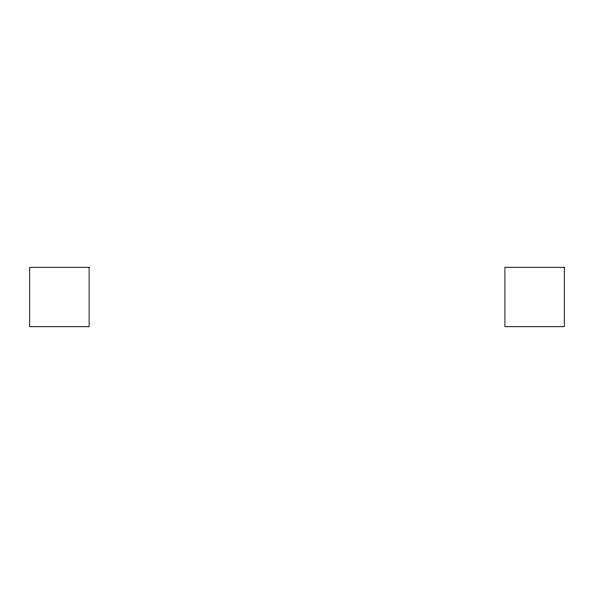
<?xml version="1.0" encoding="UTF-8"?>
<svg xmlns="http://www.w3.org/2000/svg" width="594" height="594" viewBox="0 0 594 594"><rect width="100%" height="100%" fill="white"/><g stroke="black" fill="none" stroke-linecap="round" stroke-linejoin="round"><path stroke-width="0.89" d="M89.1 267.3L29.7 267.3L29.7 326.7L89.1 326.7L89.1 267.3M564.3 267.3L504.9 267.3L504.9 326.7L564.3 326.7L564.3 267.3"/></g></svg>
